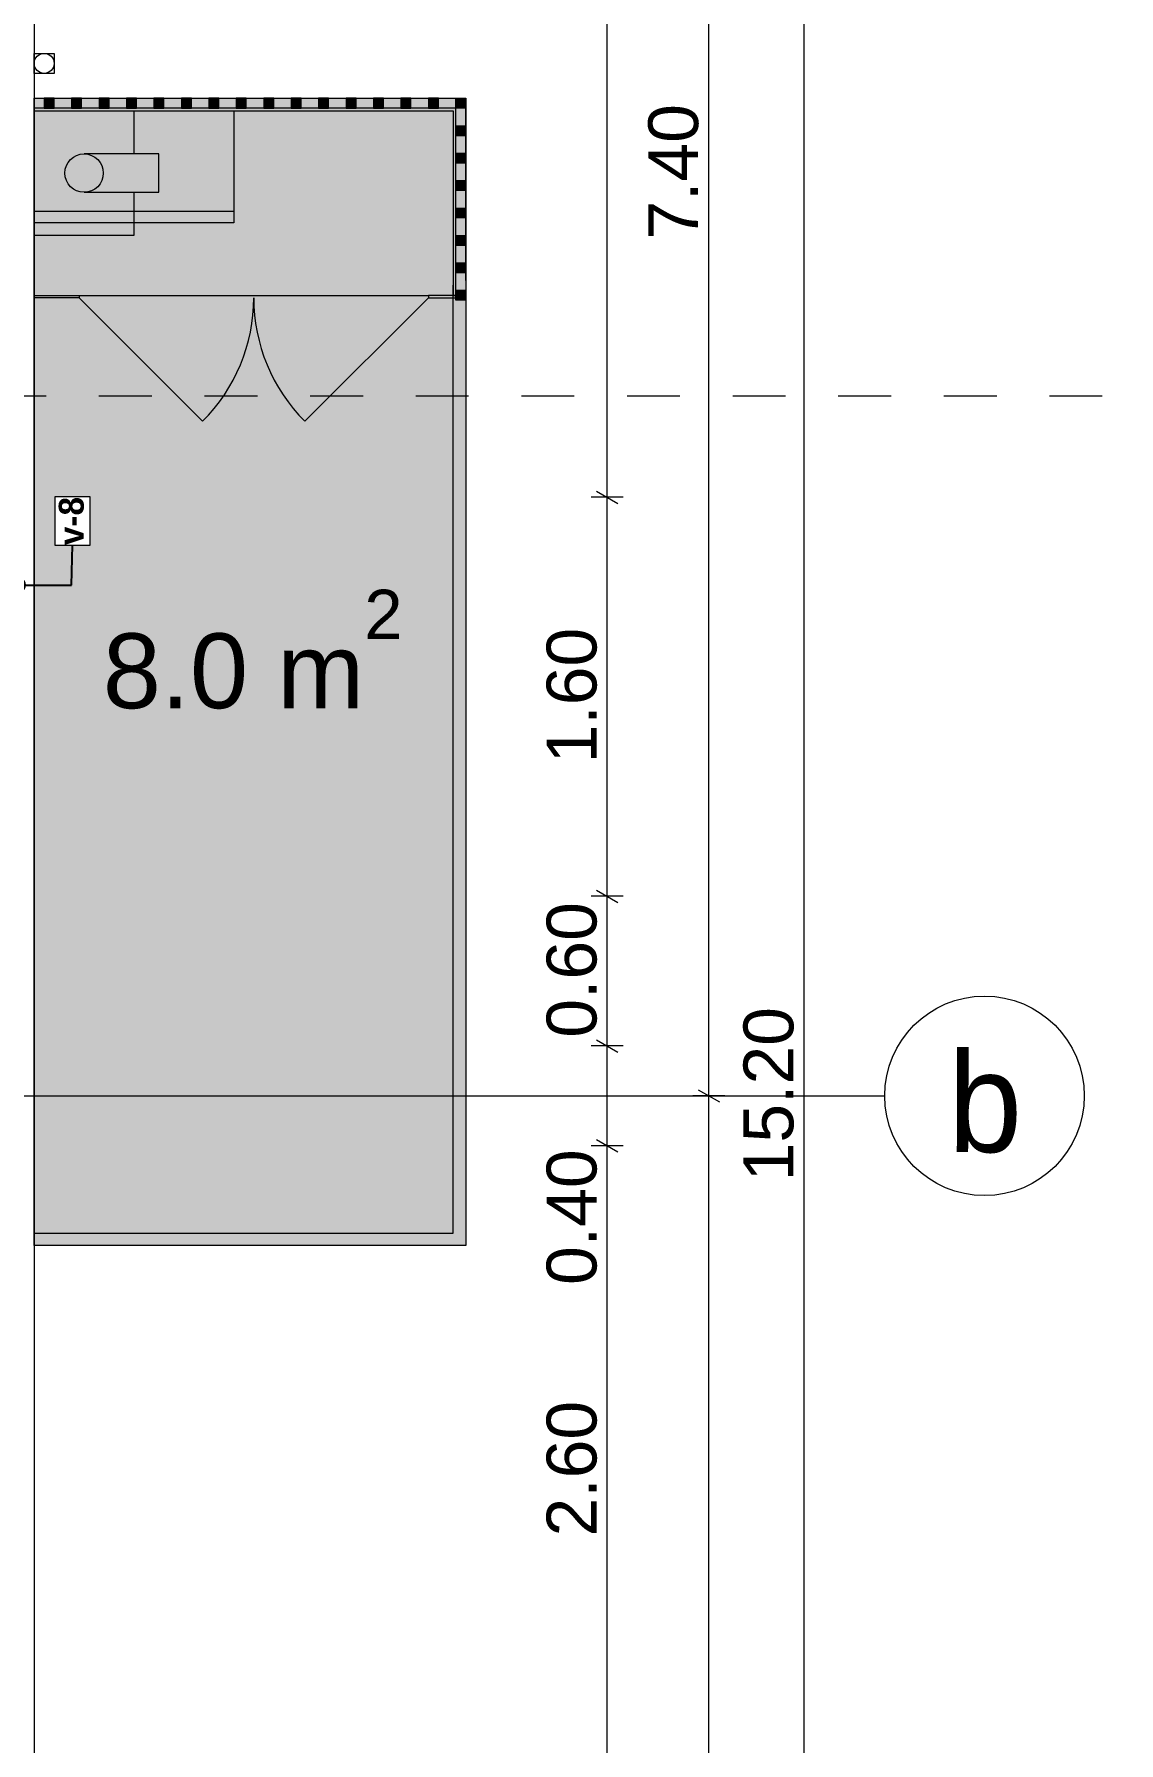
# Model space of a CAD drawing. Header units: millimetres. Extents: x 475206255 to 476720147, y 4620882299 to 4621447368.
# Drawn here: x 475295589 to 475299937, y 4621050832 to 4621057684 of the extents above; entities that cross this region are included whole.
import ezdxf

# ---------------------------------------------------------------- set-up
doc = ezdxf.new("R2010")
doc.units = ezdxf.units.MM
doc.header["$MEASUREMENT"] = 0
doc.set_wipeout_variables(frame=1)
doc.linetypes.add('Dashed', pattern=[423.333333, 211.666667, -211.666667])
for name, color, linetype, lineweight in [('0_Pen_No__42_Pen_No__250_Pen_No__5', 5, 'Continuous', 0), ('2D Drafting - General_Pen_No__1_Pen_No__7', 7, 'Continuous', 0), ('2D Drafting - General_Pen_No__250_Pen_No__7_Pen_No__250', 7, 'Continuous', 0), ('2D Drafting - General_Pen_No__250_Pen_No__7_Pen_No__7', 7, 'Continuous', 0), ('Annotation - Text_Pen_No__7_Pen_No__5', 5, 'Continuous', 0), ('G-Anno-Nplt_Pen_No__4', 7, 'Continuous', 0), ('G-Anno-Nplt_Pen_No__7', 7, 'Continuous', 0), ('gegmebi_Pen_No__1_Pen_No__7', 7, 'Continuous', 0), ('gegmebi_Pen_No__7_Pen_No__7', 7, 'Continuous', 0), ('New_2D Drafting - General_Pen_No__250_Pen_No__7_Pen_No__255', 255, 'Continuous', 0), ('New_2D Drafting - General_Pen_No__30_Pen_No__9_Pen_No__9_Pen_No__255', 255, 'Continuous', 0), ('New_2D Drafting - General_Pen_No__30_Pen_No__9_Pen_No__9_Pen_No__7', 7, 'Continuous', 0), ('New_Annotation - Label_Pen_No__1', 1, 'Continuous', 0), ('New_Doors_Pen_No__7_Pen_No__7_Pen_No__250', 7, 'Continuous', 0), ('New_reg_nak_Pen_No__250', 7, 'Continuous', 0), ('New_reg_nak_Pen_No__7', 7, 'Continuous', 0), ('New_shenobebi_Pen_No__1', 1, 'Continuous', 0), ('New_shenobebi_Pen_No__7', 7, 'Continuous', 0), ('New_Structural - Bearing_Pen_No__250', 7, 'Continuous', 0), ('zoma_Pen_No__142', 142, 'Continuous', 0), ('zoma_Pen_No__5_Pen_No__5', 5, 'Continuous', 0)]:
    doc.layers.add(name, color=color, linetype=linetype, lineweight=lineweight)
doc.layers.add('G-Anno-Nplt_Pen_No__254', color=7, linetype='Continuous', lineweight=0, true_color=0xcccccc)
doc.layers.add('zoma', color=7, linetype='Continuous')
doc.styles.add('GENERATED_STYLE_1', font='arial.ttf')
doc.styles.add('GENERATED_STYLE_2', font='arial.ttf')
doc.styles.add('GENERATED_STYLE_4', font='ACADMTAV.TTF')
doc.styles.add('GENERATED_STYLE_5', font='')
doc.styles.get('GENERATED_STYLE_5').set_extended_font_data('Avaza', bold=True)
doc.dimstyles.new('GENERATED_STYLE__33', dxfattribs={"dimtxt": 0.18, "dimasz": 127.68, "dimexe": 0.18, "dimexo": 0.0625, "dimgap": 0, "dimtad": 0, "dimtih": 1, "dimtoh": 1, "dimdec": 4, "dimzin": 0, "dimdsep": 46, "dimcen": 0.09, "dimadec": 0, "dimazin": 0, "dimtfac": 1, "dimtdec": 4, "dimtmove": 0, "dimatfit": 3, "dimldrblk": 'ARROWHEAD_11', "dimfxl": 1, "dimtolj": 1, "dimtzin": 0, "dimarcsym": 0})
doc.dimstyles.new('GENERATED_STYLE__9', dxfattribs={"dimtxt": 200, "dimasz": 64.421331, "dimexe": 0.18, "dimexo": 3, "dimgap": 0, "dimtad": 1, "dimlfac": 0.001, "dimzin": 0, "dimdsep": 46, "dimtxsty": 'GENERATED_STYLE_2', "dimblk": 'ARROWHEAD_2', "dimblk1": 'ARROWHEAD_2', "dimblk2": 'ARROWHEAD_2', "dimcen": 0.09, "dimclrd": 142, "dimclre": 142, "dimclrt": 142, "dimadec": 0, "dimazin": 0, "dimtfac": 1, "dimtdec": 4, "dimtmove": 0, "dimatfit": 3, "dimfxl": 1, "dimtolj": 1, "dimtzin": 0, "dimarcsym": 0})

# ---------------------------------------------------------------- blocks, each defined once
blk = doc.blocks.new('*D1009', base_point=(475826095.8, 4621095193.2))
at = {"layer": 'zoma_Pen_No__142', "color": 142, "linetype": 'Continuous', "lineweight": 0, "transparency": 16777216}
for p, q in [((475298357.1, 4621053426.7), (475298229.9, 4621053426.7)), ((475298251.1, 4621053451.2), (475298335.9, 4621053402.2)), ((475298293.5, 4621046026.7), (475298293.5, 4621053426.7)), ((475298357.1, 4621046026.7), (475298229.9, 4621046026.7)), ((475298251.1, 4621046051.2), (475298335.9, 4621046002.2)), ((475298293.5, 4621045985.2), (475298293.5, 4621046026.7))]:
    blk.add_line(p, q, dxfattribs=at)
at = {"layer": 'zoma_Pen_No__142', "color": 142, "lineweight": 0, "transparency": 16777216, "insert": (475298253.5, 4621049459.8), "char_height": 200, "attachment_point": 7, "rotation": 90, "style": 'GENERATED_STYLE_2'}
blk.add_mtext('\\A1;{\\pql;\\fArial|b0|i0|c204|p0;\\W1.000000;7.40}', dxfattribs=at)
blk = doc.blocks.new('ARROWHEAD_2')
at = {"color": 0, "linetype": 'Continuous', "lineweight": 0}
for p, q in [((0, 0), (-1, 0)), ((-0.38, -0.66), (0.38, 0.66))]:
    blk.add_line(p, q, dxfattribs=at)
blk = doc.blocks.new('*D1010', base_point=(475826095.8, 4621095193.2))
at = {"layer": 'zoma_Pen_No__142', "color": 142, "linetype": 'Continuous', "lineweight": 0, "transparency": 16777216}
for p, q in [((475298293.5, 4621060826.7), (475298293.5, 4621060868.1)), ((475298357.1, 4621060826.7), (475298229.9, 4621060826.7)), ((475298335.9, 4621060802.2), (475298251.1, 4621060851.2)), ((475298293.5, 4621053426.7), (475298293.5, 4621060826.7)), ((475298357.1, 4621053426.7), (475298229.9, 4621053426.7)), ((475298251.1, 4621053451.2), (475298335.9, 4621053402.2))]:
    blk.add_line(p, q, dxfattribs=at)
at = {"layer": 'zoma_Pen_No__142', "color": 142, "lineweight": 0, "transparency": 16777216, "insert": (475298253.5, 4621056859.8), "char_height": 200, "attachment_point": 7, "rotation": 90, "style": 'GENERATED_STYLE_2'}
blk.add_mtext('\\A1;{\\pql;\\fArial|b0|i0|c204|p0;\\W1.000000;7.40}', dxfattribs=at)
blk = doc.blocks.new('*D1011', base_point=(475826095.8, 4621095193.2))
at = {"layer": 'zoma_Pen_No__142', "color": 142, "linetype": 'Continuous', "lineweight": 0, "transparency": 16777216}
for p, q in [((475298675.2, 4621061026.7), (475298675.2, 4621061068.1)), ((475298738.8, 4621061026.7), (475298611.6, 4621061026.7)), ((475298717.6, 4621061002.2), (475298632.8, 4621061051.2)), ((475298675.2, 4621045826.7), (475298675.2, 4621061026.7)), ((475298738.8, 4621045826.7), (475298611.6, 4621045826.7)), ((475298632.8, 4621045851.2), (475298717.6, 4621045802.2)), ((475298675.2, 4621045785.2), (475298675.2, 4621045826.7))]:
    blk.add_line(p, q, dxfattribs=at)
at = {"layer": 'zoma_Pen_No__142', "color": 142, "lineweight": 0, "transparency": 16777216, "insert": (475298635.2, 4621053083.5), "char_height": 200, "attachment_point": 7, "rotation": 90, "style": 'GENERATED_STYLE_2'}
blk.add_mtext('\\A1;{\\pql;\\fArial|b0|i0|c204|p0;\\W1.000000;15.20}', dxfattribs=at)
blk = doc.blocks.new('*D1015', base_point=(475826095.8, 4621095193.2))
at = {"layer": 'zoma_Pen_No__142', "color": 142, "linetype": 'Continuous', "lineweight": 0, "transparency": 16777216}
for p, q in [((475297949.6, 4621053226.7), (475297822.5, 4621053226.7)), ((475297843.7, 4621053251.2), (475297928.4, 4621053202.2)), ((475297886.1, 4621050626.7), (475297886.1, 4621053226.7)), ((475297843.7, 4621050651.2), (475297928.4, 4621050602.2)), ((475297949.6, 4621050626.7), (475297822.5, 4621050626.7))]:
    blk.add_line(p, q, dxfattribs=at)
at = {"layer": 'zoma_Pen_No__142', "color": 142, "lineweight": 0, "transparency": 16777216, "char_height": 200, "attachment_point": 7, "rotation": 90, "style": 'GENERATED_STYLE_2'}
for s, insert in [('\\A1;{\\pql;\\fArial|b0|i0|c204|p0;\\W1.000000;0.40}', (475297846.1, 4621052668.4)), ('\\A1;{\\pql;\\fArial|b0|i0|c204|p0;\\W1.000000;2.60}', (475297846.1, 4621051659.8))]:
    blk.add_mtext(s, dxfattribs=dict(at, insert=insert))
blk = doc.blocks.new('*D1016', base_point=(475826095.8, 4621095193.2))
at = {"layer": 'zoma_Pen_No__142', "color": 142, "linetype": 'Continuous', "lineweight": 0, "transparency": 16777216}
for p, q in [((475297949.6, 4621053626.7), (475297822.5, 4621053626.7)), ((475297843.7, 4621053651.2), (475297928.4, 4621053602.2)), ((475297886.1, 4621053226.7), (475297886.1, 4621053626.7)), ((475297949.6, 4621053226.7), (475297822.5, 4621053226.7)), ((475297843.7, 4621053251.2), (475297928.4, 4621053202.2))]:
    blk.add_line(p, q, dxfattribs=at)
blk = doc.blocks.new('*D1017', base_point=(475826095.8, 4621095193.2))
at = {"layer": 'zoma_Pen_No__142', "color": 142, "linetype": 'Continuous', "lineweight": 0, "transparency": 16777216}
for p, q in [((475297949.6, 4621054226.7), (475297822.5, 4621054226.7)), ((475297843.7, 4621054251.2), (475297928.4, 4621054202.2)), ((475297886.1, 4621053626.7), (475297886.1, 4621054226.7)), ((475297949.6, 4621053626.7), (475297822.5, 4621053626.7)), ((475297843.7, 4621053651.2), (475297928.4, 4621053602.2))]:
    blk.add_line(p, q, dxfattribs=at)
at = {"layer": 'zoma_Pen_No__142', "color": 142, "lineweight": 0, "transparency": 16777216, "insert": (475297846.1, 4621053659.8), "char_height": 200, "attachment_point": 7, "rotation": 90, "style": 'GENERATED_STYLE_2'}
blk.add_mtext('\\A1;{\\pql;\\fArial|b0|i0|c204|p0;\\W1.000000;0.60}', dxfattribs=at)
blk = doc.blocks.new('*D1018', base_point=(475826095.8, 4621095193.2))
at = {"layer": 'zoma_Pen_No__142', "color": 142, "linetype": 'Continuous', "lineweight": 0, "transparency": 16777216}
for p, q in [((475297949.6, 4621055826.7), (475297822.5, 4621055826.7)), ((475297843.7, 4621055851.2), (475297928.4, 4621055802.2)), ((475297886.1, 4621054226.7), (475297886.1, 4621055826.7)), ((475297949.6, 4621054226.7), (475297822.5, 4621054226.7)), ((475297843.7, 4621054251.2), (475297928.4, 4621054202.2))]:
    blk.add_line(p, q, dxfattribs=at)
at = {"layer": 'zoma_Pen_No__142', "color": 142, "lineweight": 0, "transparency": 16777216, "insert": (475297846.1, 4621054759.8), "char_height": 200, "attachment_point": 7, "rotation": 90, "style": 'GENERATED_STYLE_2'}
blk.add_mtext('\\A1;{\\pql;\\fArial|b0|i0|c204|p0;\\W1.000000;1.60}', dxfattribs=at)
blk = doc.blocks.new('*D1019', base_point=(475826095.8, 4621095193.2))
at = {"layer": 'zoma_Pen_No__142', "color": 142, "linetype": 'Continuous', "lineweight": 0, "transparency": 16777216}
for p, q in [((475297949.6, 4621060626.7), (475297822.5, 4621060626.7)), ((475297843.7, 4621060651.2), (475297928.4, 4621060602.2)), ((475297886.1, 4621055826.7), (475297886.1, 4621060626.7)), ((475297949.6, 4621055826.7), (475297822.5, 4621055826.7)), ((475297843.7, 4621055851.2), (475297928.4, 4621055802.2))]:
    blk.add_line(p, q, dxfattribs=at)
at = {"layer": 'zoma_Pen_No__142', "color": 142, "lineweight": 0, "transparency": 16777216, "char_height": 200, "attachment_point": 7, "rotation": 90, "style": 'GENERATED_STYLE_2'}
for s, insert in [('\\A1;{\\pql;\\fArial|b0|i0|c204|p0;\\W1.000000;0.40}', (475297846.1, 4621060068.4)), ('\\A1;{\\pql;\\fArial|b0|i0|c204|p0;\\W1.000000;4.80}', (475297846.1, 4621057959.8))]:
    blk.add_mtext(s, dxfattribs=dict(at, insert=insert))
blk = doc.blocks.new('ARROWHEAD_11')
at = {"color": 0, "linetype": 'Continuous', "lineweight": 0}
blk.add_line((0, 0), (-1, 0), dxfattribs=at)
at = {"color": 0, "linetype": 'Continuous', "lineweight": 0, "const_width": 0.25, "flags": 128}
blk.add_lwpolyline([(-0.125, 0, 1), (0.125, 0, 1)], format="xyb", close=True, dxfattribs=at)

msp = doc.modelspace()

# ---------------------------------------------------------------- hatches: boundary and pattern name
at = {"layer": '2D Drafting - General_Pen_No__250_Pen_No__7_Pen_No__7', "linetype": 'Continuous', "lineweight": 0}
for points in [[(475297269.323, 4621056636.068), (475297279.323, 4621056636.068), (475297279.323, 4621057386.69), (475297269.323, 4621057386.69), (475295589.323, 4621057386.69), (475295589.323, 4621057376.69), (475297269.323, 4621057376.69)], [(475295589.323, 4621056636.363), (475295769.327, 4621056636.363), (475295769.327, 4621056626.363), (475295589.323, 4621056626.363)], [(475297169.327, 4621056626.363), (475297279.327, 4621056626.363), (475297279.327, 4621056636.363), (475297169.327, 4621056636.363)]]:
    msp.add_hatch(color=7, dxfattribs=at).paths.add_polyline_path(points)
at = {"layer": 'G-Anno-Nplt_Pen_No__254', "linetype": 'Continuous', "lineweight": 0, "true_color": 0x333333}
msp.add_hatch(color=250, dxfattribs=at).paths.add_polyline_path([(475297319.327, 4621057426.691), (475297319.327, 4621052826.691), (475295589.323, 4621052826.691), (475295589.323, 4621057426.69)])
at = {"layer": 'New_2D Drafting - General_Pen_No__250_Pen_No__7_Pen_No__255', "linetype": 'Continuous', "lineweight": 0}
for points in [[(475295589.323, 4621057376.69), (475295589.327, 4621056876.69), (475295989.323, 4621056876.694), (475295989.321, 4621057049.679), (475296089.324, 4621057049.68), (475296089.323, 4621057203.706), (475295989.32, 4621057203.705), (475295989.318, 4621057376.694)], [(475295589.323, 4621057376.69), (475295589.323, 4621056926.69), (475296389.323, 4621056926.69), (475296389.323, 4621057376.69)]]:
    msp.add_hatch(color=255, dxfattribs=at).paths.add_polyline_path(points)
at = {"layer": 'New_2D Drafting - General_Pen_No__30_Pen_No__9_Pen_No__9_Pen_No__255', "linetype": 'Continuous', "lineweight": 0}
for points in [[(475295629.327, 4621057426.69), (475295629.327, 4621057386.69), (475295669.327, 4621057386.69), (475295669.327, 4621057426.69)], [(475295739.327, 4621057426.69), (475295739.327, 4621057386.69), (475295779.327, 4621057386.69), (475295779.327, 4621057426.69)], [(475295849.327, 4621057426.69), (475295849.327, 4621057386.69), (475295889.327, 4621057386.69), (475295889.327, 4621057426.69)], [(475295959.327, 4621057426.69), (475295959.327, 4621057386.69), (475295999.327, 4621057386.69), (475295999.327, 4621057426.69)], [(475296069.327, 4621057426.69), (475296069.327, 4621057386.69), (475296109.327, 4621057386.69), (475296109.327, 4621057426.69)], [(475296179.327, 4621057426.69), (475296179.327, 4621057386.69), (475296219.327, 4621057386.69), (475296219.327, 4621057426.69)], [(475296289.327, 4621057426.69), (475296289.327, 4621057386.69), (475296329.327, 4621057386.69), (475296329.327, 4621057426.69)], [(475296399.327, 4621057426.69), (475296399.327, 4621057386.69), (475296439.327, 4621057386.69), (475296439.327, 4621057426.69)], [(475296509.327, 4621057426.69), (475296509.327, 4621057386.69), (475296549.327, 4621057386.69), (475296549.327, 4621057426.69)], [(475296619.327, 4621057426.69), (475296619.327, 4621057386.69), (475296659.327, 4621057386.69), (475296659.327, 4621057426.69)], [(475296729.327, 4621057426.69), (475296729.327, 4621057386.69), (475296769.327, 4621057386.69), (475296769.327, 4621057426.69)], [(475296839.327, 4621057426.69), (475296839.327, 4621057386.69), (475296879.327, 4621057386.69), (475296879.327, 4621057426.69)], [(475296949.327, 4621057426.69), (475296949.327, 4621057386.69), (475296989.327, 4621057386.69), (475296989.327, 4621057426.69)], [(475297059.327, 4621057426.69), (475297059.327, 4621057386.69), (475297099.327, 4621057386.69), (475297099.327, 4621057426.69)], [(475297169.327, 4621057426.69), (475297169.327, 4621057386.69), (475297209.327, 4621057386.69), (475297209.327, 4621057426.69)], [(475297319.327, 4621057386.69), (475297279.327, 4621057386.69), (475297279.327, 4621057426.69), (475297319.327, 4621057426.69)], [(475297319.327, 4621057276.69), (475297279.327, 4621057276.69), (475297279.327, 4621057316.69), (475297319.327, 4621057316.69)], [(475297319.327, 4621057166.69), (475297279.327, 4621057166.69), (475297279.327, 4621057206.69), (475297319.327, 4621057206.69)], [(475297319.327, 4621057056.69), (475297279.327, 4621057056.69), (475297279.327, 4621057096.69), (475297319.327, 4621057096.69)], [(475297319.327, 4621056946.69), (475297279.327, 4621056946.69), (475297279.327, 4621056986.69), (475297319.327, 4621056986.69)], [(475297319.327, 4621056836.69), (475297279.327, 4621056836.69), (475297279.327, 4621056876.69), (475297319.327, 4621056876.69)], [(475297319.327, 4621056726.69), (475297279.327, 4621056726.69), (475297279.327, 4621056766.69), (475297319.327, 4621056766.69)], [(475297319.327, 4621056616.69), (475297279.327, 4621056616.69), (475297279.327, 4621056656.69), (475297319.327, 4621056656.69)]]:
    msp.add_hatch(color=255, dxfattribs=at).paths.add_polyline_path(points)

# ---------------------------------------------------------------- linework, layer by layer
at = {"layer": '0_Pen_No__42_Pen_No__250_Pen_No__5', "color": 5, "linetype": 'Continuous', "lineweight": 0}
msp.add_circle((475299398.473, 4621053426.696), 400, dxfattribs=at)
at = {"layer": '2D Drafting - General_Pen_No__1_Pen_No__7', "color": 7, "linetype": 'Continuous', "lineweight": 0}
msp.add_circle((475295629.348, 4621057566.662), 40, dxfattribs=at)
at = {"layer": '2D Drafting - General_Pen_No__250_Pen_No__7_Pen_No__250', "color": 7, "linetype": 'Continuous', "lineweight": 0, "flags": 128}
for points in [[(475297269.323, 4621056636.068), (475297279.323, 4621056636.068), (475297279.323, 4621057386.69), (475297269.323, 4621057386.69), (475295589.323, 4621057386.69), (475295589.323, 4621057376.69), (475297269.323, 4621057376.69)], [(475295589.323, 4621056636.363), (475295769.327, 4621056636.363), (475295769.327, 4621056626.363), (475295589.323, 4621056626.363)], [(475297169.327, 4621056626.363), (475297279.327, 4621056626.363), (475297279.327, 4621056636.363), (475297169.327, 4621056636.363)]]:
    msp.add_lwpolyline(points, close=True, dxfattribs=at)
at = {"layer": 'G-Anno-Nplt_Pen_No__4', "color": 7, "linetype": 'Continuous', "lineweight": 0, "flags": 128}
msp.add_lwpolyline([(475297319.327, 4621057426.691), (475297319.327, 4621052826.691), (475295589.323, 4621052826.691), (475295589.323, 4621057426.69)], close=True, dxfattribs=at)
at = {"layer": 'gegmebi_Pen_No__1_Pen_No__7', "color": 7, "linetype": 'Continuous', "lineweight": 0, "flags": 128}
for points in [[(475295989.321, 4621057049.679), (475295989.323, 4621056876.694), (475295589.327, 4621056876.69), (475295589.323, 4621057376.69), (475295989.318, 4621057376.694), (475295989.32, 4621057203.705)], [(475295789.323, 4621057049.677), (475296089.324, 4621057049.68), (475296089.323, 4621057203.706), (475295789.321, 4621057203.703)]]:
    msp.add_lwpolyline(points, dxfattribs=at)
at = {"layer": 'gegmebi_Pen_No__7_Pen_No__7', "color": 7, "linetype": 'Continuous', "lineweight": 0}
for p, q in [((475295589.348, 4621057526.662), (475295589.348, 4621057606.662)), ((475295589.348, 4621057606.662), (475295669.348, 4621057606.662)), ((475295669.348, 4621057606.662), (475295669.348, 4621057526.662)), ((475295669.348, 4621057526.662), (475295589.348, 4621057526.662))]:
    msp.add_line(p, q, dxfattribs=at)
at = {"layer": 'New_2D Drafting - General_Pen_No__30_Pen_No__9_Pen_No__9_Pen_No__7', "color": 7, "linetype": 'Continuous', "lineweight": 0, "flags": 128}
for points in [[(475295629.327, 4621057426.69), (475295629.327, 4621057386.69), (475295669.327, 4621057386.69), (475295669.327, 4621057426.69)], [(475295739.327, 4621057426.69), (475295739.327, 4621057386.69), (475295779.327, 4621057386.69), (475295779.327, 4621057426.69)], [(475295849.327, 4621057426.69), (475295849.327, 4621057386.69), (475295889.327, 4621057386.69), (475295889.327, 4621057426.69)], [(475295959.327, 4621057426.69), (475295959.327, 4621057386.69), (475295999.327, 4621057386.69), (475295999.327, 4621057426.69)], [(475296069.327, 4621057426.69), (475296069.327, 4621057386.69), (475296109.327, 4621057386.69), (475296109.327, 4621057426.69)], [(475296179.327, 4621057426.69), (475296179.327, 4621057386.69), (475296219.327, 4621057386.69), (475296219.327, 4621057426.69)], [(475296289.327, 4621057426.69), (475296289.327, 4621057386.69), (475296329.327, 4621057386.69), (475296329.327, 4621057426.69)], [(475296399.327, 4621057426.69), (475296399.327, 4621057386.69), (475296439.327, 4621057386.69), (475296439.327, 4621057426.69)], [(475296509.327, 4621057426.69), (475296509.327, 4621057386.69), (475296549.327, 4621057386.69), (475296549.327, 4621057426.69)], [(475296619.327, 4621057426.69), (475296619.327, 4621057386.69), (475296659.327, 4621057386.69), (475296659.327, 4621057426.69)], [(475296729.327, 4621057426.69), (475296729.327, 4621057386.69), (475296769.327, 4621057386.69), (475296769.327, 4621057426.69)], [(475296839.327, 4621057426.69), (475296839.327, 4621057386.69), (475296879.327, 4621057386.69), (475296879.327, 4621057426.69)], [(475296949.327, 4621057426.69), (475296949.327, 4621057386.69), (475296989.327, 4621057386.69), (475296989.327, 4621057426.69)], [(475297059.327, 4621057426.69), (475297059.327, 4621057386.69), (475297099.327, 4621057386.69), (475297099.327, 4621057426.69)], [(475297169.327, 4621057426.69), (475297169.327, 4621057386.69), (475297209.327, 4621057386.69), (475297209.327, 4621057426.69)], [(475297319.327, 4621057386.69), (475297279.327, 4621057386.69), (475297279.327, 4621057426.69), (475297319.327, 4621057426.69)], [(475297319.327, 4621057276.69), (475297279.327, 4621057276.69), (475297279.327, 4621057316.69), (475297319.327, 4621057316.69)], [(475297319.327, 4621057166.69), (475297279.327, 4621057166.69), (475297279.327, 4621057206.69), (475297319.327, 4621057206.69)], [(475297319.327, 4621057056.69), (475297279.327, 4621057056.69), (475297279.327, 4621057096.69), (475297319.327, 4621057096.69)], [(475297319.327, 4621056946.69), (475297279.327, 4621056946.69), (475297279.327, 4621056986.69), (475297319.327, 4621056986.69)], [(475297319.327, 4621056836.69), (475297279.327, 4621056836.69), (475297279.327, 4621056876.69), (475297319.327, 4621056876.69)], [(475297319.327, 4621056726.69), (475297279.327, 4621056726.69), (475297279.327, 4621056766.69), (475297319.327, 4621056766.69)], [(475297319.327, 4621056616.69), (475297279.327, 4621056616.69), (475297279.327, 4621056656.69), (475297319.327, 4621056656.69)]]:
    msp.add_lwpolyline(points, close=True, dxfattribs=at)
at = {"layer": 'New_Doors_Pen_No__7_Pen_No__7_Pen_No__250', "color": 7, "linetype": 'Continuous', "lineweight": 0, "flags": 128}
msp.add_lwpolyline([(475295589.323, 4621052876.691), (475297269.327, 4621052876.691), (475297269.327, 4621056676.69)], dxfattribs=at)
at = {"layer": 'New_reg_nak_Pen_No__250', "color": 7, "linetype": 'Continuous', "lineweight": 0}
for p, q in [((475296389.323, 4621056972.168), (475295589.323, 4621056972.168)), ((475295769.327, 4621056636.363), (475297169.327, 4621056636.363))]:
    msp.add_line(p, q, dxfattribs=at)
at = {"layer": 'New_reg_nak_Pen_No__250', "color": 7, "linetype": 'Continuous', "lineweight": 0, "flags": 128}
msp.add_lwpolyline([(475295589.323, 4621057376.69), (475296389.323, 4621057376.69), (475296389.323, 4621056926.69), (475295589.323, 4621056926.69)], close=True, dxfattribs=at)
at = {"layer": 'New_reg_nak_Pen_No__250', "color": 7, "linetype": 'Continuous', "lineweight": 0}
msp.add_circle((475295789.323, 4621057126.69), 77.013, dxfattribs=at)
at = {"layer": 'New_reg_nak_Pen_No__7', "color": 7, "linetype": 'Continuous', "lineweight": 0, "flags": 128}
msp.add_lwpolyline([(475288619.376, 4621061026.696), (475288619.376, 4621061096.696), (475295589.376, 4621061096.696), (475295589.323, 4621052826.691), (475295589.323, 4621045756.696), (475281719.376, 4621045756.696)], dxfattribs=at)
at = {"layer": 'New_shenobebi_Pen_No__1', "color": 1, "linetype": 'Dashed', "lineweight": 0}
msp.add_lwpolyline([(475301564.066, 4621056232.025), (475228392.998, 4621056232.025)], dxfattribs=at)
at = {"layer": 'New_shenobebi_Pen_No__7', "color": 7, "linetype": 'Continuous', "lineweight": 0}
for p, q in [((475297319.327, 4621056746.18), (475297319.327, 4621057426.691)), ((475297319.327, 4621056696.18), (475297319.327, 4621057426.69))]:
    msp.add_line(p, q, dxfattribs=at)
at = {"layer": 'New_Structural - Bearing_Pen_No__250', "color": 7, "linetype": 'Continuous', "lineweight": 0}
for p, q in [((475295769.327, 4621056626.363), (475296264.302, 4621056131.388)), ((475297169.327, 4621056626.363), (475296674.352, 4621056131.388))]:
    msp.add_line(p, q, dxfattribs=at)
for centre, start, end in [((475295769.327, 4621056626.363), 315, 0), ((475297169.327, 4621056626.363), 180, 225)]:
    msp.add_arc(centre, 700, start, end, dxfattribs=at)
at = {"layer": 'zoma_Pen_No__5_Pen_No__5', "color": 5, "linetype": 'Continuous', "lineweight": 0}
msp.add_line((475228370.866, 4621053426.696), (475299000.631, 4621053426.696), dxfattribs=at)

# ---------------------------------------------------------------- texts
at = {"layer": 'Annotation - Text_Pen_No__7_Pen_No__5', "color": 5, "linetype": 'Continuous', "lineweight": 0, "insert": (475299400.631, 4621053601.016), "char_height": 400, "attachment_point": 2, "style": 'GENERATED_STYLE_4'}
msp.add_mtext('\\A1;{\\pqc;\\fAcadMtavr|b0|i0|c0|p0;\\W1.000000;b}', dxfattribs=at)
at = {"layer": 'G-Anno-Nplt_Pen_No__7', "color": 7, "lineweight": 0, "insert": (475295864.325, 4621054976.691), "char_height": 300, "attachment_point": 7, "style": 'GENERATED_STYLE_1'}
msp.add_mtext('{\\fArial|b0|i0|c204|p0;8.0 m{\\H0.66x;\\S2^  ;}}', dxfattribs=at)

# ---------------------------------------------------------------- dimensions: what is measured, and where the dimension line sits
at = {"layer": 'zoma', "color": 142, "linetype": 'Continuous', "lineweight": 0}
for base, p1, p2, picture, middle in [((475298675.195, 4621061026.696), (475232658.171, 4621045826.696), (475232658.171, 4621061026.696), '*D1011', (475298535.195, 4621053418.523)), ((475298293.498, 4621060826.696), (475297618.406, 4621053426.696), (475297571.847, 4621060826.696), '*D1010', (475298153.498, 4621057118.692)), ((475297886.067, 4621060626.696), (475232658.171, 4621055826.698), (475232658.171, 4621060626.696), '*D1019', (475297746.067, 4621058218.693)), ((475297886.067, 4621055826.698), (475232658.426, 4621054226.696), (475232658.171, 4621055826.698), '*D1018', (475297746.067, 4621055018.693)), ((475297886.067, 4621054226.696), (475232658.171, 4621053626.696), (475232658.426, 4621054226.696), '*D1017', (475297746.067, 4621053918.692)), ((475297886.067, 4621053626.696), (475232658.171, 4621053226.696), (475232658.171, 4621053626.696), '*D1016', (475297746.067, 4621052927.275)), ((475298293.498, 4621053426.696), (475297664.964, 4621046026.696), (475297618.406, 4621053426.696), '*D1009', (475298153.498, 4621049718.692)), ((475297886.067, 4621053226.696), (475232658.171, 4621050626.696), (475232658.171, 4621053226.696), '*D1015', (475297746.067, 4621051918.692))]:
    dim = msp.add_linear_dim(base=base, p1=p1, p2=p2, angle=90, dimstyle='GENERATED_STYLE__9', dxfattribs=at)
    dim.commit()
    dim.dimension.update_dxf_attribs({"geometry": picture, "text_midpoint": middle, "dimtype": 160, "text_rotation": 90})

# ---------------------------------------------------------------- next in the draw order: wipeouts: each hides what was drawn before it
at = {"color": 1, "linetype": 'Continuous', "lineweight": 0, "ltscale": 23227172638.81511}
msp.add_wipeout([(475295813.123, 4621055635.154), (475295813.123, 4621055828.095), (475295671.947, 4621055828.095), (475295671.947, 4621055635.154)], dxfattribs=at).dxf.layer = 'New_Annotation - Label_Pen_No__1'

# ---------------------------------------------------------------- next in the draw order: linework, layer by layer
at = {"layer": 'New_Annotation - Label_Pen_No__1', "color": 1, "linetype": 'Continuous', "lineweight": 0, "flags": 128}
msp.add_lwpolyline([(475295813.123, 4621055635.154), (475295813.123, 4621055828.095), (475295671.947, 4621055828.095), (475295671.947, 4621055635.154), (475295813.123, 4621055635.154)], close=True, dxfattribs=at)

# ---------------------------------------------------------------- next in the draw order: texts
at = {"layer": 'New_Annotation - Label_Pen_No__1', "color": 1, "linetype": 'Continuous', "lineweight": 0, "insert": (475295738.721, 4621055828.095), "char_height": 100, "attachment_point": 6, "rotation": 90, "style": 'GENERATED_STYLE_5'}
msp.add_mtext('\\A1;{\\pqr;\\fAvaza|b1|i0|c0|p0;\\W1.000000;v\\fAvaza|b1|i0|c0|p0;\\W1.000000;-\\fAvaza|b1|i0|c0|p0;\\W1.000000;8}', dxfattribs=at)

# ---------------------------------------------------------------- next in the draw order: leaders
at = {"layer": 'New_Annotation - Label_Pen_No__1', "color": 1, "linetype": 'Continuous', "lineweight": 0, "annotation_type": 0, "has_hookline": 1, "hookline_direction": 0, "text_width": 200.849, "horizontal_direction": (0, 1, 0)}
msp.add_leader([(475295524.343, 4621055474.869), (475295738.721, 4621055474.869), (475295742.535, 4621055635.154)], dimstyle='GENERATED_STYLE__33', dxfattribs=at)

doc.saveas('drawing.dxf')
